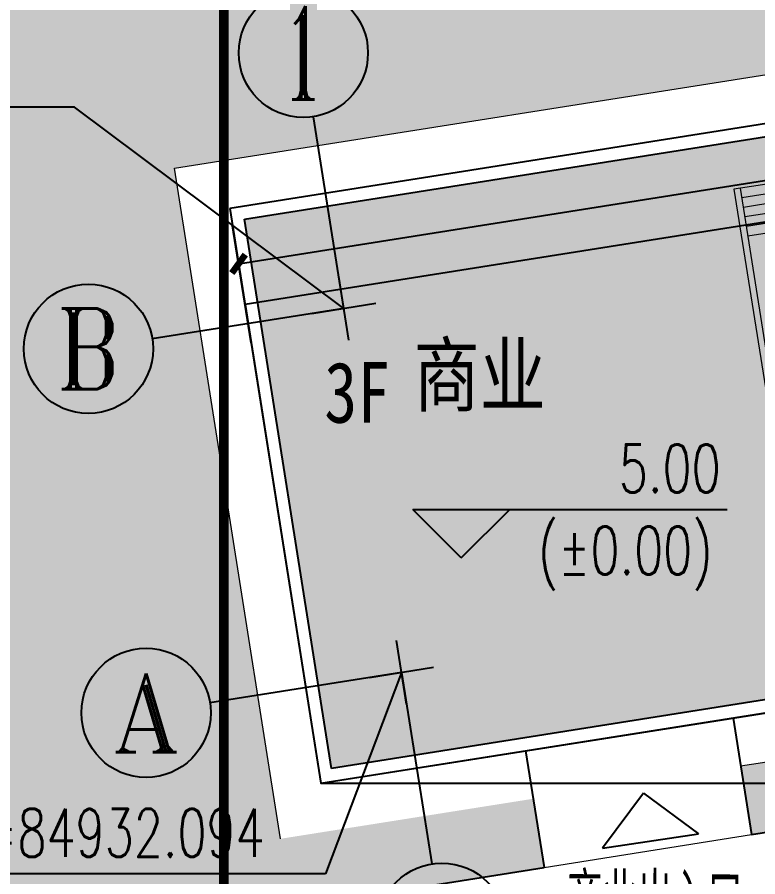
# Model space of a CAD drawing. Header units: metres. Extents: x 71066629 to 71645179, y 84793221 to 85208804.
# Drawn here: x 71314270 to 71337185, y 84925769 to 84952360 of the extents above; entities that cross this region are included whole.
import ezdxf
from ezdxf.enums import TextEntityAlignment as Align

# ---------------------------------------------------------------- set-up
doc = ezdxf.new("R2010")
doc.units = ezdxf.units.M
doc.header["$LTSCALE"] = 1000
for name, pattern in [('CONTINOUS', [15000, 5000, 5000, 5000]), ('DASH', [0.35, 0.25, -0.1]), ('DASHED', [19.05, 12.7, -6.35]), ('DASHEDX2', [1.5, 1, -0.5])]:
    doc.linetypes.add(name, pattern=pattern)
for name, color, linetype in [('A_N_AXIS_TEXT', 7, 'Continuous'), ('A_N_PUB_TEXT', 7, 'Continuous'), ('DIM_COOR', 3, 'Continuous'), ('G-ANN0-GRID', 85, 'Continuous'), ('G-ANNO-DIMS', 3, 'Continuous'), ('G-ANNO-LEVL', 3, 'Continuous'), ('G-ANNO-TEXT', 7, 'Continuous'), ('G-BLDG-OTLN', 2, 'Continuous'), ('G-BLDG-POIT', 6, 'Continuous'), ('G-BLDG-ROOF', 34, 'Continuous'), ('G-FRIE-FLWL', 6, 'Continuous'), ('G-PLTG', 105, 'Continuous'), ('G-SITE-开放', 1, 'DASHEDX2'), ('G-STRU', 134, 'Continuous'), ('G_H_253', 253, 'Continuous'), ('G_N_GUIDES', 3, 'DASH'), ('G_N_PUB_TEXT', 7, 'Continuous'), ('PUB_TEXT', 7, 'Continuous')]:
    doc.layers.add(name, color=color, linetype=linetype)
doc.layers.add('G-OTHR', color=169, linetype='Continuous', lineweight=13)
doc.layers.add('G-ROAD-园区', color=175, linetype='Continuous', lineweight=13)
doc.styles.add('_TCH_AXIS', font='romant.shx')
doc.styles.add('_TCH_DIM', font='SIMPLEX', dxfattribs={"bigfont": 'GBCBIG'})
doc.styles.add('dim_font', font='SIMPLEX.shx', dxfattribs={"width": 0.8})
doc.styles.add('GAD A', font='$ gad e.shx', dxfattribs={"width": 0.7, "bigfont": '$ gad c.shx'})
doc.styles.add('黑体', font='simhei.ttf', dxfattribs={"width": 0.8})
doc.dimstyles.new('DIMN500', dxfattribs={"dimscale": 5, "dimtxt": 300, "dimasz": 100, "dimexe": 250, "dimexo": 300, "dimgap": 150, "dimtad": 1, "dimdec": 0, "dimzin": 0, "dimdsep": 46, "dimtxsty": 'dim_font', "dimblk": 'ARCHTICK', "dimcen": 0.09, "dimclrt": 7, "dimazin": 2, "dimtfac": 1, "dimtdec": 0, "dimtix": 1, "dimtmove": 2, "dimatfit": 3, "dimldrblk": 'ARCHTICK', "dimtolj": 1, "dimtzin": 0, "dimarcsym": 0})
pattern_1 = [(0, (0, 0), (793.75, 793.75), [396.875, -1190.625]), (90, (198.4, -198.4), (-793.75, 793.75), [396.875, -1190.625])]

# ---------------------------------------------------------------- blocks, each defined once
blk = doc.blocks.new('A$C45625239')
at = {"layer": 'G_H_253'}
h = blk.add_hatch(color=256, dxfattribs=at)
h.paths.add_polyline_path([(26500, 33608), (29957, 34155), (29597, 36427), (26140, 35880), (25678, 38793), (8789, 36118), (11480, 19130), (28369, 21805), (27908, 24719), (31365, 25266), (30966, 27785), (27509, 27237)])
h.paths.add_polyline_path([(30690, 48699), (28123, 48293), (30344, 34267), (32912, 34674)])
h.paths.add_polyline_path([(45048, 51378), (44641, 53946), (27653, 51256), (28060, 48688), (30628, 49094)])
at = {"layer": 'G-ANN0-GRID'}
for p, q in [((11858, 33364), (10919, 39290)), ((11858, 33364), (5931, 32426)), ((13641, 22105), (7715, 21166)), ((13641, 22105), (14579, 16179))]:
    blk.add_line(p, q, dxfattribs=at)
for centre in [(10606, 41266), (3956, 32113), (5739, 20853), (14892, 14203)]:
    blk.add_circle(centre, 2000, dxfattribs=at)
at = {"layer": 'G-BLDG-OTLN'}
blk.add_lwpolyline([(8801, 33488), (11147, 18672), (28926, 21488), (28441, 24550), (31404, 25019), (31889, 21957), (45222, 24069), (43736, 33452), (39687, 32811), (39296, 35280), (47790, 36625), (44974, 54404), (27196, 51588), (29542, 36773), (26579, 36303), (26579, 36303)], close=True, dxfattribs=at)
at = {"layer": 'G-BLDG-POIT', "linetype": 'CONTINOUS', "ltscale": 0.1}
for p, q in [((12014, 32377), (11701, 34352)), ((10870, 33208), (12845, 33521)), ((13797, 21117), (13484, 23092)), ((12653, 21948), (14629, 22261))]:
    blk.add_line(p, q, dxfattribs=at)
at = {"layer": 'G-BLDG-ROOF'}
for p, q in [((26110, 39267), (8331, 36451)), ((8789, 36118), (25678, 38793)), ((8331, 36451), (11147, 18672)), ((11480, 19130), (8789, 36118)), ((28369, 21805), (11480, 19130)), ((11147, 18672), (28926, 21488))]:
    blk.add_line(p, q, dxfattribs=at)
at = {"layer": 'G-OTHR', "linetype": 'ByBlock'}
for p, q in [((25905, 37361), (24127, 37079)), ((24127, 37079), (23930, 37048)), ((23930, 37048), (26167, 22924)), ((26364, 22956), (24127, 37079)), ((25952, 37065), (24174, 36783)), ((25999, 36768), (24221, 36487)), ((26046, 36472), (24268, 36191)), ((26093, 36176), (24315, 35894)), ((26140, 35880), (24362, 35598))]:
    blk.add_line(p, q, dxfattribs=at)
at = {"layer": 'A_N_AXIS_TEXT', "style": '_TCH_AXIS'}
for s, height, width, p, p2 in [('1', 2889, 0.5, (9918, 39821), (11294, 39821)), ('B', 2487, 0.772727, (2949, 30869), (4963, 30869)), ('A', 2430, 0.9, (4698, 19638), (6781, 19638))]:
    blk.add_text(s, height=height, dxfattribs=dict(at, width=width)).set_placement(p, p2, align=Align.FIT)
blk = doc.blocks.new('A$C237376EB')
at = {"layer": 'G-SITE-开放', "linetype": 'DASHED', "ltscale": 20}
blk.add_lwpolyline([(743.358, 461.621), (743.358, 557.931)], dxfattribs=at)
blk = doc.blocks.new('_ARCHTICK')
at = {"color": 0, "linetype": 'ByBlock', "const_width": 0.4}
blk.add_lwpolyline([(-0.5, -0.5), (0.5, 0.5)], dxfattribs=at)
blk = doc.blocks.new('*D90')
at = {"layer": 'Defpoints', "color": 0, "transparency": 16777216}
for p in [(71359640, 84950831), (71360262, 84946904), (71321742, 84940803)]:
    blk.add_point(p, dxfattribs=at)
at = {"layer": 'G-ANNO-DIMS', "color": 0, "lineweight": -2, "transparency": 16777216}
for p, q in [((71360028, 84948386), (71359445, 84952066)), ((71321120, 84944730), (71359640, 84950831)), ((71321508, 84942285), (71320925, 84945965))]:
    blk.add_line(p, q, dxfattribs=at)
at = {"layer": 'G-ANNO-DIMS', "color": 0, "lineweight": -2, "transparency": 16777216, "xscale": 500, "yscale": 500, "zscale": 500}
for p, rotation in [((71359640, 84950831), 8.999993952554727), ((71321120, 84944730), 188.9999939525547)]:
    blk.add_blockref('_ARCHTICK', p, dxfattribs=dict(at, rotation=rotation))
at = {"layer": 'G-ANNO-DIMS', "color": 7, "transparency": 16777216, "insert": (71340146, 84949262), "char_height": 1500, "attachment_point": 5, "rotation": 9, "style": 'dim_font'}
blk.add_mtext('\\A1;39.00', dxfattribs=at)

msp = doc.modelspace()

# ---------------------------------------------------------------- hatches: boundary and pattern name
at = {"layer": 'G-FRIE-FLWL'}
h = msp.add_hatch(dxfattribs=at)
h.set_pattern_fill('AR-HBONE', color=256, scale=1000, style=0)
h.set_pattern_definition([(45, (0, 0), (6e-14, 862.1045876), [1828.8, -609.6]), (135, (431.05, 431.05), (6e-14, 862.1045876), [1828.8, -609.6])])
edge = h.paths.add_edge_path()
edge.add_line((71422891.601, 84958159.314), (71422891.601, 84931359.314))
edge.add_arc((71410891.601, 84931359.314), 12000, 270, 360, ccw=False)
edge.add_line((71410891.601, 84919359.314), (71325291.539, 84919359.314))
edge.add_line((71325291.539, 84919359.314), (71325291.539, 84913359.314))
edge.add_line((71325291.539, 84913359.314), (71410891.601, 84913359.314))
edge.add_arc((71410891.601, 84931359.314), 18000, 270, 360)
edge.add_line((71428891.601, 84931359.314), (71428891.601, 84958159.315))
edge.add_line((71428891.601, 84958159.315), (71422891.601, 84958159.314))
at = {"layer": 'G-PLTG'}
h = msp.add_hatch(dxfattribs=at)
h.set_pattern_fill('CROSS', color=256, scale=500, style=0)
h.set_pattern_definition(pattern_1)
h.paths.add_polyline_path([(71337997.707, 84962824.242), (71358739.163, 84966109.363), (71362025.254, 84945362.818), (71357587.716, 84944613.256), (71359456.899, 84932811.693), (71336654.399, 84929200.134), (71336990.7, 84927076.814), (71359793.199, 84930688.375), (71370657.935, 84932409.18), (71366144.834, 84960903.778), (71368613.894, 84961294.839), (71368379.242, 84962776.371), (71389158.829, 84966067.535), (71388619.689, 84969471.528), (71306058.93, 84970203.454), (71313479.317, 84923352.976), (71322754.886, 84924822.083), (71330570.726, 84926059.99), (71330234.425, 84928183.311), (71322418.586, 84926945.404), (71319133.464, 84947686.86), (71339874.92, 84950971.981)])
h = msp.add_hatch(dxfattribs=at)
h.set_pattern_fill('CROSS', color=256, scale=500, style=0)
h.set_pattern_definition(pattern_1)
edge = h.paths.add_edge_path()
edge.add_line((71409631.087, 84925359.315), (71409631.087, 84919359.314))
edge.add_line((71409631.087, 84919359.314), (71410891.601, 84919359.314))
edge.add_arc((71410891.601, 84931359.314), 12000, 270, 360)
edge.add_line((71422891.601, 84931359.314), (71422891.601, 84958159.314))
edge.add_line((71422891.601, 84958159.314), (71425908.208, 84958159.316))
edge.add_arc((71440891.601, 84952547.013), 16000, 90, 159.4656445, ccw=False)
edge.add_line((71440891.601, 84968547.013), (71440895.56, 84968923.435))
edge.add_line((71440895.56, 84968923.435), (71393183.126, 84969425.163))
edge.add_line((71393183.126, 84969425.163), (71395480.64, 84954919.23))
edge.add_line((71395480.64, 84954919.23), (71411739.366, 84957494.359))
edge.add_line((71411739.366, 84957494.359), (71415024.49, 84936752.904))
edge.add_line((71415024.49, 84936752.904), (71377986.016, 84930886.586))
edge.add_line((71377986.016, 84930886.586), (71375874.151, 84944220.378))
edge.add_line((71375874.151, 84944220.378), (71372911.407, 84943751.126))
edge.add_line((71372911.407, 84943751.126), (71375234.426, 84929084.164))
edge.add_line((71375234.426, 84929084.164), (71248287.884, 84908977.807))
edge.add_line((71248287.884, 84908977.807), (71250400.773, 84908977.807))
edge.add_line((71250400.773, 84908977.807), (71312900.776, 84908999.993))
edge.add_line((71312900.776, 84908999.993), (71315788.826, 84908999.993))
edge.add_arc((71329846.566, 84901359.314), 16000, 106.5402702, 151.474984, ccw=False)
edge.add_line((71325291.539, 84916697.233), (71325291.539, 84919359.314))
edge.add_line((71325291.539, 84919359.314), (71392131.086, 84919359.314))
edge.add_line((71392131.086, 84919359.314), (71392131.086, 84925359.315))
edge.add_line((71392131.086, 84925359.315), (71409631.087, 84925359.315))

# ---------------------------------------------------------------- linework, layer by layer
at = {"layer": 'DIM_COOR', "color": 3}
for p, q in [((71316041.54, 84949573.442), (71304436.54, 84949573.442)), ((71324375.877, 84943353.604), (71316041.54, 84949573.442)), ((71326159.229, 84932093.957), (71323813.669, 84925858.612)), ((71323813.669, 84925858.612), (71312208.669, 84925858.612))]:
    msp.add_line(p, q, dxfattribs=at)
at = {"layer": 'G-ANNO-DIMS'}
msp.add_line((71323665.467, 84928661.588), (71339366.453, 84928661.588), dxfattribs=at)
at = {"layer": 'G-ANNO-LEVL'}
for p, q in [((71328009.849, 84935633.37), (71326509.849, 84937133.37)), ((71326509.849, 84937133.37), (71336237.349, 84937133.37)), ((71328009.849, 84935633.37), (71329509.849, 84937133.37))]:
    msp.add_line(p, q, dxfattribs=at)
at = {"layer": 'G-ANNO-LEVL', "color": 2}
for p, q in [((71333644.404, 84928356.817), (71332382.147, 84926651.91)), ((71333644.404, 84928356.817), (71335349.311, 84927094.559)), ((71332382.147, 84926651.91), (71335349.311, 84927094.559))]:
    msp.add_line(p, q, dxfattribs=at)
at = {"layer": 'G-OTHR'}
msp.add_line((71330570.726, 84926059.99), (71336990.7, 84927076.814), dxfattribs=at)
at = {"layer": 'G-ROAD-园区'}
msp.add_line((71336654.4, 84929200.132), (71359456.899, 84932811.693), dxfattribs=at)
msp.add_lwpolyline([(71322418.586, 84926945.404), (71319133.464, 84947686.86), (71339874.92, 84950971.981), (71337997.707, 84962824.242), (71358739.163, 84966109.363), (71359763.643, 84959641.048)], dxfattribs=at)
at = {"layer": 'G-SITE-开放', "const_width": 300}
msp.add_lwpolyline([(71320666.622, 84970081.448), (71320666.622, 84873771.749)], dxfattribs=at)
at = {"layer": 'G-STRU'}
for p, q in [((71336990.7, 84927076.814), (71370657.935, 84932409.18)), ((71336419.747, 84930681.667), (71336990.7, 84927076.814)), ((71329999.773, 84929664.843), (71330570.726, 84926059.99)), ((71247662.146, 84912928.561), (71330570.726, 84926059.99))]:
    msp.add_line(p, q, dxfattribs=at)

# ---------------------------------------------------------------- block references
at = {"layer": 'G-BLDG-OTLN'}
msp.add_blockref('A$C45625239', (71312518.341, 84909989.293), dxfattribs=at)
at = {"layer": 'G_N_GUIDES', "xscale": 1000, "yscale": 1000, "zscale": 1000}
msp.add_blockref('A$C237376EB', (70577308.677, 84412150.795), dxfattribs=at)

# ---------------------------------------------------------------- texts
at = {"layer": 'A_N_PUB_TEXT', "style": '_TCH_DIM', "width": 0.705882}
for s, p in [('5.00', (71332887.349, 84937658.37)), ('(%%P0.00)', (71330387.349, 84935120.87))]:
    msp.add_text(s, height=1487.5, dxfattribs=at).set_placement(p)
at = {"layer": 'G-ANNO-TEXT', "style": '黑体', "width": 0.8}
for s, p in [('商业', (71326531.279, 84940353.73)), ('3F', (71323770.496, 84939815.989))]:
    msp.add_text(s, height=1877.6371, dxfattribs=at).set_placement(p)
at = {"layer": 'G_N_PUB_TEXT', "style": 'GAD A', "width": 0.7}
msp.add_text('商业出入口', height=1631.0044, rotation=359.7954959, dxfattribs=at).set_placement((71331287.358, 84924263.673))
at = {"layer": 'PUB_TEXT', "color": 3, "style": '_TCH_DIM', "width": 0.705882}
msp.add_text('X=84932.094', height=1487.5, dxfattribs=at).set_placement((71312208.669, 84926383.612))

# ---------------------------------------------------------------- dimensions: what is measured, and where the dimension line sits
at = {"layer": 'G-ANNO-DIMS'}
dim = msp.add_aligned_dim(p1=(71321742.405, 84940803.329), p2=(71360262.251, 84946904.269), distance=3976.118, text='39.00', dimstyle='DIMN500', dxfattribs=at)
dim.commit()
dim.dimension.update_dxf_attribs({"geometry": '*D90', "text_midpoint": (71340145.675, 84949262.496)})

doc.saveas('drawing.dxf')
